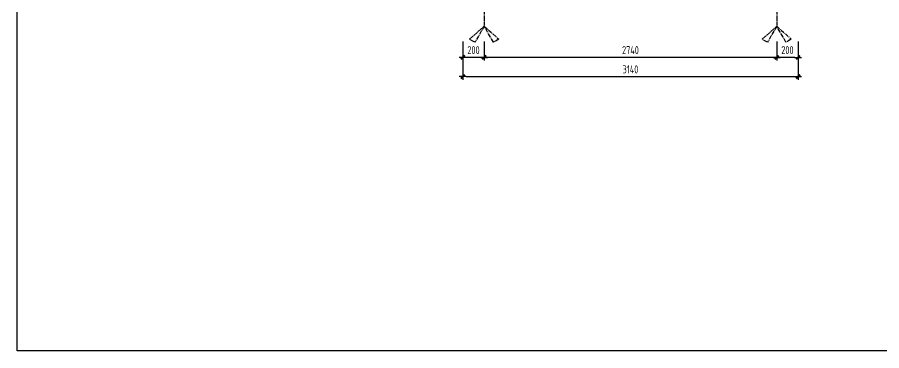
# Model space of a CAD drawing. Header units: inches. Extents: x 96003 to 270950, y -80202 to 65998.
# Drawn here: x 159542 to 167637, y 32110 to 35233 of the extents above; entities that cross this region are included whole.
import ezdxf

# ---------------------------------------------------------------- set-up
doc = ezdxf.new("R2010")
doc.units = ezdxf.units.IN
doc.header["$LTSCALE"] = 10
doc.header["$MEASUREMENT"] = 0
doc.linetypes.add('CENTER2', pattern=[1.125, 0.75, -0.125, 0.125, -0.125])
doc.layers.add('EL-1', color=1, linetype='Continuous')
doc.layers.add('FC-地面造型', color=136, linetype='Continuous')
doc.styles.add('CCD_DIM', font='archs.shx', dxfattribs={"width": 0.7})
doc.dimstyles.new('1.30', dxfattribs={"dimscale": 30, "dimtxt": 2.5, "dimasz": 1, "dimexe": 1, "dimexo": 1.5, "dimgap": 1, "dimtad": 1, "dimdec": 0, "dimrnd": 5, "dimdsep": 46, "dimtxsty": 'CCD_DIM', "dimblk": 'CCD_Dimension_Tick', "dimcen": 1, "dimclrd": 44, "dimclre": 44, "dimclrt": 2, "dimadec": 0, "dimazin": 2, "dimtfac": 1, "dimtdec": 0, "dimtix": 1, "dimtmove": 2, "dimatfit": 3, "dimldrblk": 'CCD_Dimension_Tick', "dimfxl": 5, "dimfxlon": 1, "dimtolj": 1, "dimarcsym": 0})

# ---------------------------------------------------------------- blocks, each defined once
blk = doc.blocks.new('CCD_Dimension_Tick')
at = {"color": 0, "linetype": 'ByBlock'}
for p, q in [((-1.09, 0), (0, 0)), ((0, 0), (1.09, 0))]:
    blk.add_line(p, q, dxfattribs=at)
at = {"color": 0, "linetype": 'Continuous', "const_width": 0.608}
blk.add_lwpolyline([(-0.61, -0.61), (0.61, 0.61)], dxfattribs=at)
blk = doc.blocks.new('*D146')
at = {"layer": 'Defpoints', "color": 0, "linetype": 'ByBlock', "transparency": 16777216}
for p in [(166654.3, 35197.9), (166854.3, 35197.9), (166654.3, 34857.9)]:
    blk.add_point(p, dxfattribs=at)
at = {"layer": 'FC-地面造型', "color": 44, "lineweight": -2, "transparency": 16777216}
for p, q in [((166654.3, 35007.9), (166654.3, 34827.9)), ((166854.3, 35007.9), (166854.3, 34827.9)), ((166824.3, 34857.9), (166684.3, 34857.9))]:
    blk.add_line(p, q, dxfattribs=at)
at = {"layer": 'FC-地面造型', "color": 44, "linetype": 'ByBlock', "lineweight": -2, "transparency": 16777216, "xscale": 30, "yscale": 30, "zscale": 30, "rotation": 180}
blk.add_blockref('CCD_Dimension_Tick', (166654.3, 34857.9), dxfattribs=at)
at = {"layer": 'FC-地面造型', "color": 44, "linetype": 'ByBlock', "lineweight": -2, "transparency": 16777216, "xscale": 30, "yscale": 30, "zscale": 30}
blk.add_blockref('CCD_Dimension_Tick', (166854.3, 34857.9), dxfattribs=at)
at = {"layer": 'FC-地面造型', "color": 2, "linetype": 'ByBlock', "transparency": 16777216, "insert": (166754.3, 34925.4), "char_height": 75, "attachment_point": 5, "style": 'CCD_DIM'}
blk.add_mtext('\\A1;200', dxfattribs=at)
blk = doc.blocks.new('*D148')
at = {"layer": 'Defpoints', "color": 0, "linetype": 'ByBlock', "transparency": 16777216}
for p in [(163714.3, 35197.9, 0), (166854.3, 35197.9), (166854.3, 34677.9)]:
    blk.add_point(p, dxfattribs=at)
at = {"layer": 'FC-地面造型', "color": 44, "lineweight": -2, "transparency": 16777216}
for p, q in [((163714.3, 34827.9), (163714.3, 34647.9)), ((166854.3, 34827.9), (166854.3, 34647.9)), ((163744.3, 34677.9), (166824.3, 34677.9))]:
    blk.add_line(p, q, dxfattribs=at)
at = {"layer": 'FC-地面造型', "color": 44, "linetype": 'ByBlock', "lineweight": -2, "transparency": 16777216, "xscale": 30, "yscale": 30, "zscale": 30, "rotation": 180}
blk.add_blockref('CCD_Dimension_Tick', (163714.3, 34677.9), dxfattribs=at)
at = {"layer": 'FC-地面造型', "color": 44, "linetype": 'ByBlock', "lineweight": -2, "transparency": 16777216, "xscale": 30, "yscale": 30, "zscale": 30}
blk.add_blockref('CCD_Dimension_Tick', (166854.3, 34677.9), dxfattribs=at)
at = {"layer": 'FC-地面造型', "color": 2, "linetype": 'ByBlock', "transparency": 16777216, "insert": (165284.3, 34745.4), "char_height": 75, "attachment_point": 5, "style": 'CCD_DIM'}
blk.add_mtext('\\A1;3140', dxfattribs=at)
blk = doc.blocks.new('*D147')
at = {"layer": 'Defpoints', "color": 0, "linetype": 'ByBlock', "transparency": 16777216}
for p in [(163914.3, 36223.8, 0), (166654.3, 34978.4), (163914.3, 34857.9)]:
    blk.add_point(p, dxfattribs=at)
at = {"layer": 'FC-地面造型', "color": 44, "lineweight": -2, "transparency": 16777216}
for p, q in [((163914.3, 35007.9), (163914.3, 34827.9)), ((166654.3, 34933.4), (166654.3, 34827.9)), ((166624.3, 34857.9), (163944.3, 34857.9))]:
    blk.add_line(p, q, dxfattribs=at)
at = {"layer": 'FC-地面造型', "color": 44, "linetype": 'ByBlock', "lineweight": -2, "transparency": 16777216, "xscale": 30, "yscale": 30, "zscale": 30, "rotation": 180}
blk.add_blockref('CCD_Dimension_Tick', (163914.3, 34857.9), dxfattribs=at)
at = {"layer": 'FC-地面造型', "color": 44, "linetype": 'ByBlock', "lineweight": -2, "transparency": 16777216, "xscale": 30, "yscale": 30, "zscale": 30}
blk.add_blockref('CCD_Dimension_Tick', (166654.3, 34857.9), dxfattribs=at)
at = {"layer": 'FC-地面造型', "color": 2, "linetype": 'ByBlock', "transparency": 16777216, "insert": (165284.3, 34925.4), "char_height": 75, "attachment_point": 5, "style": 'CCD_DIM'}
blk.add_mtext('\\A1;2740', dxfattribs=at)
blk = doc.blocks.new('*U124')
at = {"layer": 'EL-1', "linetype": 'CENTER2', "ltscale": 5}
blk.add_lwpolyline([(-45, 3122.1), (-187, 3248), (-135, 3278), (-45, 3122.1), (45, 3278), (97, 3248), (-45, 3122.1), (-45, -242.3), (97, -368.1), (45, -398.1), (-45, -242.3), (-135, -398.1), (-187, -368.1), (-45, -242.3)], dxfattribs=at)
blk = doc.blocks.new('*D151')
at = {"layer": 'Defpoints', "color": 0, "linetype": 'ByBlock', "transparency": 16777216}
for p in [(163714.3, 36251.4, 0), (163914.3, 36251.4, 0), (163714.3, 34857.9)]:
    blk.add_point(p, dxfattribs=at)
at = {"layer": 'FC-地面造型', "color": 44, "lineweight": -2, "transparency": 16777216}
for p, q in [((163714.3, 35007.9), (163714.3, 34827.9)), ((163914.3, 35007.9), (163914.3, 34827.9)), ((163884.3, 34857.9), (163744.3, 34857.9))]:
    blk.add_line(p, q, dxfattribs=at)
at = {"layer": 'FC-地面造型', "color": 44, "linetype": 'ByBlock', "lineweight": -2, "transparency": 16777216, "xscale": 30, "yscale": 30, "zscale": 30, "rotation": 180}
blk.add_blockref('CCD_Dimension_Tick', (163714.3, 34857.9), dxfattribs=at)
at = {"layer": 'FC-地面造型', "color": 44, "linetype": 'ByBlock', "lineweight": -2, "transparency": 16777216, "xscale": 30, "yscale": 30, "zscale": 30}
blk.add_blockref('CCD_Dimension_Tick', (163914.3, 34857.9), dxfattribs=at)
at = {"layer": 'FC-地面造型', "color": 2, "linetype": 'ByBlock', "transparency": 16777216, "insert": (163814.3, 34925.4), "char_height": 75, "attachment_point": 5, "style": 'CCD_DIM'}
blk.add_mtext('\\A1;200', dxfattribs=at)

msp = doc.modelspace()

# ---------------------------------------------------------------- linework, layer by layer
at = {"layer": 'FC-地面造型', "color": 138, "linetype": 'ByBlock'}
msp.add_lwpolyline([(159542.1, 48504.5), (175732.4, 48504.5), (175732.4, 32110.4), (159542.1, 32110.4)], close=True, dxfattribs=at)

# ---------------------------------------------------------------- block references
at = {"xscale": 0.96, "yscale": 0.96, "zscale": 0.96}
for p in [(163957.5, 35381.5, 0), (166697.5, 35381.5)]:
    msp.add_blockref('*U124', p, dxfattribs=at)

# ---------------------------------------------------------------- dimensions: what is measured, and where the dimension line sits
at = {"layer": 'FC-地面造型', "color": 8, "linetype": 'ByBlock'}
for base, p1, p2, picture, middle in [((163714.3, 34857.9), (163914.3, 36251.4, 0), (163714.3, 36251.4, 0), '*D151', (163814.3, 34925.4)), ((163914.3, 34857.9), (166654.3, 34978.4), (163914.3, 36223.8, 0), '*D147', (165284.3, 34925.4)), ((166854.3, 34677.9), (163714.3, 35197.9, 0), (166854.3, 35197.9), '*D148', (165284.3, 34745.4)), ((166654.3, 34857.9), (166854.3, 35197.9), (166654.3, 35197.9), '*D146', (166754.3, 34925.4))]:
    dim = msp.add_linear_dim(base=base, p1=p1, p2=p2, angle=180, dimstyle='1.30', dxfattribs=at)
    dim.commit()
    dim.dimension.update_dxf_attribs({"geometry": picture, "text_midpoint": middle})

doc.saveas('drawing.dxf')
